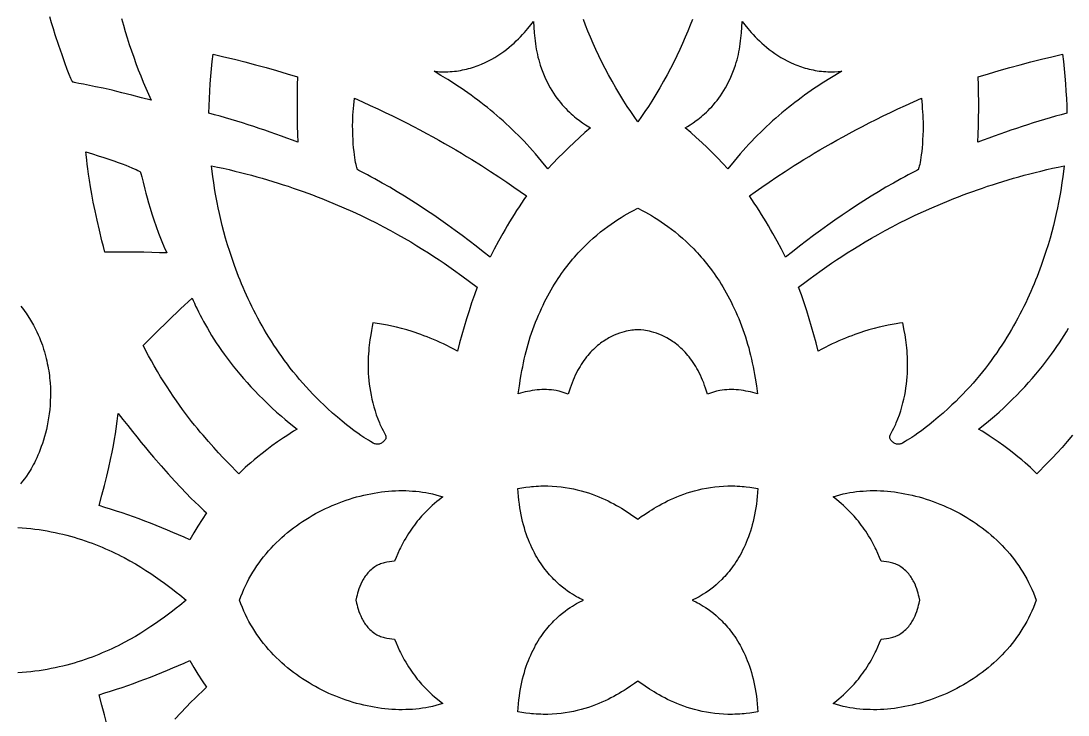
# Model space of a CAD drawing. Extents: x -300 to 300, y -304 to 306.
# Drawn here: x -124.2 to 86.6, y -21.7 to 118 of the extents above; entities that cross this region are included whole.
import ezdxf

# ---------------------------------------------------------------- set-up
doc = ezdxf.new("R2010")
doc.units = 0
doc.header["$MEASUREMENT"] = 0
doc.layers.add('LAYER_1', color=18, linetype='CONTINUOUS')

msp = doc.modelspace()

# ---------------------------------------------------------------- linework, layer by layer
at = {"layer": 'LAYER_1'}
for points in [[(-103.95, 118.5), (-103.58, 117.18), (-103.2, 115.87), (-102.8, 114.57), (-102.39, 113.28), (-101.96, 111.99), (-101.51, 110.71), (-101.05, 109.44), (-100.58, 108.18), (-100.08, 106.93), (-99.58, 105.69), (-99.06, 104.46), (-98.52, 103.24), (-97.97, 102.03), (-99.94, 102.54), (-101.91, 103.05), (-103.88, 103.56), (-104.87, 103.8), (-105.86, 104.04), (-107.63, 104.44), (-109.19, 104.77), (-111.64, 105.25), (-112.52, 105.42), (-113.18, 105.55), (-113.43, 105.61), (-113.61, 105.65), (-113.74, 105.7), (-113.81, 105.74), (-113.86, 105.81), (-113.94, 105.95), (-114.04, 106.16), (-114.17, 106.44), (-114.49, 107.21), (-114.89, 108.25), (-115.38, 109.57), (-115.94, 111.16), (-116.58, 113.03), (-117.29, 115.18), (-117.67, 116.38), (-118.04, 117.59), (-118.4, 118.8)], [(10.97, 118.29), (10.52, 117.12), (10.04, 115.93), (9.54, 114.72), (9.01, 113.49), (8.45, 112.25), (7.86, 111), (7.24, 109.73), (6.59, 108.45), (5.91, 107.15), (5.19, 105.85), (4.43, 104.53), (3.64, 103.2), (2.82, 101.87), (2.13, 100.81), (1.42, 99.77), (0.71, 98.74), (0, 97.7), (-0.71, 98.74), (-1.42, 99.77), (-2.13, 100.81), (-2.48, 101.34), (-2.82, 101.87), (-3.64, 103.2), (-4.43, 104.53), (-5.19, 105.85), (-5.91, 107.15), (-6.59, 108.45), (-7.24, 109.73), (-7.86, 111), (-8.45, 112.25), (-9.01, 113.49), (-9.54, 114.72), (-10.04, 115.93), (-10.52, 117.12), (-10.97, 118.29)], [(-124.26, 60.61), (-123.98, 60.26), (-123.7, 59.9), (-123.44, 59.55), (-123.18, 59.19), (-122.94, 58.84), (-122.48, 58.14), (-122.06, 57.44), (-121.67, 56.77), (-121.33, 56.1), (-121.01, 55.46), (-120.73, 54.85), (-120.48, 54.27), (-120.26, 53.72), (-120.06, 53.22), (-119.9, 52.75), (-119.64, 51.97), (-119.48, 51.41), (-119.4, 51.11), (-119.26, 50.6), (-119.13, 50.09), (-119.01, 49.59), (-118.9, 49.09), (-118.8, 48.59), (-118.7, 48.1), (-118.62, 47.6), (-118.55, 47.11), (-118.48, 46.63), (-118.43, 46.15), (-118.38, 45.67), (-118.34, 45.19), (-118.28, 44.25), (-118.26, 43.32), (-118.26, 42.41), (-118.29, 41.52), (-118.34, 40.64), (-118.42, 39.78), (-118.51, 38.94), (-118.63, 38.12), (-118.77, 37.32), (-118.93, 36.54), (-119.09, 35.78), (-119.28, 35.05), (-119.47, 34.34), (-119.68, 33.65), (-119.89, 32.98), (-120.12, 32.35), (-120.34, 31.73), (-120.57, 31.15), (-120.81, 30.59), (-121.04, 30.06), (-121.28, 29.56), (-121.51, 29.09), (-121.73, 28.65), (-121.95, 28.24), (-122.17, 27.86), (-122.37, 27.52), (-122.73, 26.95), (-123.11, 26.41), (-123.5, 25.87), (-123.9, 25.35), (-124.32, 24.85)], [(87.54, 34.61), (86.44, 33.35), (85.4, 32.18), (84.4, 31.09), (83.46, 30.09), (81.76, 28.32), (81.01, 27.54), (80.34, 26.83), (80.06, 27.12), (79.46, 27.71), (79.04, 28.11), (78.54, 28.57), (77.95, 29.09), (77.28, 29.67), (76.52, 30.3), (75.67, 30.98), (74.73, 31.71), (73.7, 32.47), (72.57, 33.27), (71.35, 34.1), (70.7, 34.53), (70.03, 34.96), (69.33, 35.41), (68.6, 35.85), (70.2, 37.14), (70.99, 37.79), (71.78, 38.45), (72.74, 39.3), (73.68, 40.15), (74.58, 41.01), (75.46, 41.85), (76.31, 42.7), (77.12, 43.55), (77.92, 44.39), (78.68, 45.23), (79.41, 46.07), (80.12, 46.89), (80.81, 47.72), (81.46, 48.53), (82.09, 49.34), (82.7, 50.14), (83.28, 50.93), (83.84, 51.71), (84.37, 52.48), (84.88, 53.24), (85.36, 53.99), (85.83, 54.72), (86.27, 55.44), (86.68, 56.15)], [(-124.84, 16.06), (-123.96, 16), (-123.1, 15.93), (-122.24, 15.84), (-121.39, 15.74), (-120.55, 15.63), (-119.73, 15.5), (-118.91, 15.36), (-118.1, 15.21), (-117.3, 15.05), (-116.51, 14.88), (-115.74, 14.69), (-114.97, 14.5), (-114.21, 14.29), (-113.46, 14.08), (-112.72, 13.86), (-112, 13.62), (-111.28, 13.38), (-110.57, 13.13), (-109.87, 12.88), (-109.18, 12.62), (-108.51, 12.34), (-107.84, 12.07), (-107.18, 11.79), (-106.53, 11.5), (-105.9, 11.2), (-105.27, 10.91), (-104.65, 10.6), (-104.05, 10.3), (-103.45, 9.99), (-102.29, 9.36), (-101.16, 8.72), (-100.08, 8.07), (-99.04, 7.42), (-98.05, 6.77), (-97.09, 6.12), (-96.17, 5.48), (-95.3, 4.85), (-94.47, 4.23), (-93.68, 3.63), (-92.93, 3.04), (-92.22, 2.48), (-90.93, 1.43), (-92.22, 0.39), (-92.93, -0.18), (-93.68, -0.76), (-94.47, -1.37), (-95.3, -1.98), (-96.17, -2.62), (-97.09, -3.26), (-98.05, -3.9), (-99.04, -4.55), (-100.08, -5.2), (-101.16, -5.85), (-102.29, -6.49), (-103.45, -7.12), (-104.05, -7.43), (-104.65, -7.74), (-105.27, -8.04), (-105.9, -8.34), (-106.53, -8.63), (-107.18, -8.92), (-107.84, -9.2), (-108.51, -9.48), (-109.18, -9.75), (-109.87, -10.01), (-110.57, -10.27), (-111.28, -10.52), (-112, -10.76), (-112.72, -10.99), (-113.46, -11.22), (-114.21, -11.43), (-114.97, -11.63), (-115.74, -11.83), (-116.51, -12.01), (-117.3, -12.19), (-118.1, -12.35), (-118.91, -12.5), (-119.73, -12.64), (-120.55, -12.76), (-121.39, -12.88), (-122.24, -12.98), (-123.1, -13.07), (-123.96, -13.14), (-124.84, -13.2)], [(-106.92, -23.5), (-107.38, -21.65), (-107.89, -19.68), (-108.46, -17.59), (-107.31, -17.23), (-106.15, -16.87), (-105, -16.5), (-103.85, -16.12), (-102.7, -15.72), (-101.55, -15.32), (-100.41, -14.9), (-99.27, -14.48), (-98.13, -14.05), (-96.99, -13.6), (-95.86, -13.15), (-94.73, -12.68), (-93.6, -12.21), (-92.47, -11.73), (-91.35, -11.23), (-90.23, -10.73), (-89.41, -12.09), (-88.57, -13.45), (-87.72, -14.79), (-86.85, -16.11), (-87.36, -16.59), (-87.82, -17.02), (-88.42, -17.58), (-89.14, -18.28), (-89.98, -19.12), (-90.95, -20.11), (-92.04, -21.24), (-93.24, -22.53)]]:
    msp.add_lwpolyline(points, dxfattribs=at)
for points in [[(-21.01, 117.87), (-20.95, 116.75), (-20.86, 115.64), (-20.76, 114.52), (-20.69, 113.97), (-20.62, 113.42), (-20.54, 112.87), (-20.45, 112.32), (-20.34, 111.77), (-20.23, 111.23), (-20.11, 110.7), (-19.97, 110.17), (-19.82, 109.64), (-19.66, 109.12), (-19.41, 108.39), (-19.14, 107.68), (-18.87, 107), (-18.58, 106.35), (-18.27, 105.72), (-17.96, 105.12), (-17.64, 104.54), (-17.31, 103.99), (-16.98, 103.46), (-16.64, 102.95), (-16.29, 102.46), (-15.94, 102), (-15.58, 101.56), (-15.22, 101.13), (-14.87, 100.73), (-14.51, 100.35), (-14.15, 99.99), (-13.79, 99.65), (-13.44, 99.32), (-13.09, 99.01), (-12.74, 98.72), (-12.4, 98.45), (-11.75, 97.95), (-11.12, 97.5), (-10.54, 97.12), (-9.53, 96.49), (-10.65, 95.53), (-11.76, 94.55), (-12.85, 93.55), (-13.93, 92.53), (-15, 91.49), (-16.06, 90.42), (-17.1, 89.34), (-18.12, 88.23), (-19.37, 89.76), (-20, 90.52), (-20.63, 91.27), (-21.19, 91.91), (-21.76, 92.54), (-22.34, 93.17), (-22.92, 93.78), (-23.5, 94.39), (-24.1, 94.99), (-24.69, 95.58), (-25.3, 96.16), (-25.91, 96.74), (-26.52, 97.31), (-27.14, 97.87), (-27.76, 98.42), (-28.39, 98.96), (-29.02, 99.5), (-29.66, 100.03), (-30.3, 100.55), (-30.95, 101.06), (-31.6, 101.57), (-32.25, 102.06), (-32.91, 102.55), (-33.57, 103.04), (-34.24, 103.51), (-34.91, 103.98), (-35.58, 104.44), (-36.25, 104.89), (-36.93, 105.34), (-38.29, 106.21), (-39.66, 107.05), (-41.04, 107.87), (-40.33, 107.81), (-39.97, 107.79), (-39.62, 107.77), (-39.16, 107.76), (-38.71, 107.77), (-38.26, 107.78), (-37.82, 107.8), (-37.38, 107.83), (-36.95, 107.87), (-36.52, 107.92), (-36.1, 107.98), (-35.69, 108.05), (-35.28, 108.13), (-34.87, 108.21), (-34.47, 108.31), (-34.08, 108.41), (-33.69, 108.52), (-33.3, 108.63), (-32.92, 108.75), (-32.55, 108.88), (-32.18, 109.02), (-31.46, 109.31), (-30.76, 109.62), (-30.08, 109.95), (-29.43, 110.3), (-28.79, 110.67), (-28.18, 111.05), (-27.58, 111.45), (-27.01, 111.85), (-26.46, 112.27), (-25.93, 112.69), (-25.42, 113.11), (-24.93, 113.54), (-24.47, 113.97), (-24.03, 114.4), (-23.6, 114.83), (-23.2, 115.25), (-22.82, 115.66), (-22.47, 116.06), (-22.13, 116.45), (-21.52, 117.19)], [(21.01, 117.87), (21.52, 117.19), (22.13, 116.45), (22.47, 116.06), (22.82, 115.66), (23.2, 115.25), (23.6, 114.83), (24.03, 114.4), (24.47, 113.97), (24.93, 113.54), (25.42, 113.11), (25.93, 112.69), (26.46, 112.27), (27.01, 111.85), (27.58, 111.45), (28.18, 111.05), (28.79, 110.67), (29.43, 110.3), (30.08, 109.95), (30.76, 109.62), (31.46, 109.31), (31.82, 109.16), (32.18, 109.02), (32.55, 108.88), (32.92, 108.75), (33.3, 108.63), (33.69, 108.52), (34.08, 108.41), (34.47, 108.31), (34.87, 108.21), (35.28, 108.13), (35.69, 108.05), (36.1, 107.98), (36.52, 107.92), (36.95, 107.87), (37.38, 107.83), (37.82, 107.8), (38.26, 107.78), (38.71, 107.77), (39.16, 107.76), (39.62, 107.77), (40.33, 107.81), (41.04, 107.87), (39.66, 107.05), (38.29, 106.21), (36.93, 105.34), (36.25, 104.89), (35.58, 104.44), (34.91, 103.98), (34.24, 103.51), (33.57, 103.04), (32.91, 102.55), (32.25, 102.06), (31.6, 101.57), (30.95, 101.06), (30.3, 100.55), (29.66, 100.03), (29.02, 99.5), (28.39, 98.96), (27.76, 98.42), (27.14, 97.87), (26.52, 97.31), (25.91, 96.74), (25.3, 96.16), (24.69, 95.58), (24.1, 94.99), (23.5, 94.39), (22.92, 93.78), (22.34, 93.17), (21.76, 92.54), (21.19, 91.91), (20.63, 91.27), (20, 90.52), (19.37, 89.76), (18.12, 88.23), (17.1, 89.34), (16.06, 90.42), (15, 91.49), (13.93, 92.53), (12.85, 93.55), (11.76, 94.55), (10.65, 95.53), (9.53, 96.49), (10, 96.78), (10.54, 97.12), (11.12, 97.5), (11.75, 97.95), (12.07, 98.19), (12.4, 98.45), (12.74, 98.72), (13.09, 99.01), (13.44, 99.32), (13.79, 99.65), (14.15, 99.99), (14.51, 100.35), (14.87, 100.73), (15.22, 101.13), (15.58, 101.56), (15.94, 102), (16.29, 102.46), (16.64, 102.95), (16.98, 103.46), (17.31, 103.99), (17.64, 104.54), (17.96, 105.12), (18.27, 105.72), (18.58, 106.35), (18.87, 107), (19.14, 107.68), (19.41, 108.39), (19.66, 109.12), (19.82, 109.64), (19.97, 110.17), (20.11, 110.7), (20.23, 111.23), (20.34, 111.77), (20.45, 112.32), (20.54, 112.87), (20.62, 113.42), (20.69, 113.97), (20.76, 114.52), (20.86, 115.64), (20.95, 116.75)], [(-85.51, 111.29), (-83.37, 110.8), (-81.24, 110.28), (-79.11, 109.75), (-76.99, 109.19), (-74.86, 108.61), (-72.75, 108.01), (-70.63, 107.38), (-68.52, 106.73), (-68.57, 105.09), (-68.61, 103.45), (-68.62, 101.8), (-68.62, 100.16), (-68.6, 98.51), (-68.56, 96.87), (-68.5, 95.23), (-68.43, 93.59), (-69.54, 94.01), (-70.65, 94.42), (-71.76, 94.83), (-72.88, 95.23), (-74, 95.62), (-75.11, 96.01), (-76.23, 96.38), (-77.35, 96.75), (-78.48, 97.11), (-79.6, 97.47), (-80.73, 97.81), (-81.86, 98.15), (-82.99, 98.48), (-84.12, 98.81), (-85.25, 99.12), (-86.38, 99.43), (-86.34, 100.92), (-86.27, 102.4), (-86.19, 103.89), (-86.09, 105.37), (-85.97, 106.86), (-85.84, 108.34), (-85.68, 109.81)], [(85.51, 111.29), (85.68, 109.81), (85.84, 108.34), (85.97, 106.86), (86.09, 105.37), (86.19, 103.89), (86.27, 102.4), (86.34, 100.92), (86.38, 99.43), (85.25, 99.12), (84.12, 98.81), (82.99, 98.48), (81.86, 98.15), (80.73, 97.81), (79.6, 97.47), (78.48, 97.11), (77.35, 96.75), (76.23, 96.38), (75.11, 96.01), (74, 95.62), (72.88, 95.23), (71.76, 94.83), (70.65, 94.42), (69.54, 94.01), (68.43, 93.59), (68.5, 95.23), (68.56, 96.87), (68.6, 98.51), (68.62, 100.16), (68.62, 101.8), (68.61, 103.45), (68.57, 105.09), (68.52, 106.73), (70.63, 107.38), (72.75, 108.01), (74.86, 108.61), (76.99, 109.19), (79.11, 109.75), (81.24, 110.28), (83.37, 110.8)], [(-57.08, 102.43), (-55.47, 101.72), (-53.9, 101.01), (-52.36, 100.3), (-50.85, 99.59), (-49.39, 98.88), (-47.95, 98.17), (-46.56, 97.47), (-45.2, 96.77), (-43.87, 96.07), (-42.57, 95.38), (-41.31, 94.7), (-40.09, 94.02), (-38.9, 93.35), (-37.74, 92.68), (-36.62, 92.03), (-35.53, 91.38), (-34.47, 90.74), (-33.44, 90.11), (-31.49, 88.89), (-29.67, 87.72), (-27.98, 86.6), (-26.41, 85.55), (-24.97, 84.55), (-22.45, 82.79), (-22.95, 82.06), (-23.44, 81.32), (-23.93, 80.58), (-24.41, 79.83), (-24.89, 79.08), (-25.36, 78.32), (-25.82, 77.56), (-26.28, 76.79), (-26.73, 76.01), (-27.18, 75.23), (-28.06, 73.66), (-28.92, 72.07), (-29.75, 70.46), (-31.14, 71.56), (-32.54, 72.65), (-33.95, 73.73), (-35.37, 74.8), (-36.79, 75.85), (-38.23, 76.88), (-39.67, 77.9), (-41.11, 78.9), (-42.57, 79.88), (-44.03, 80.85), (-45.5, 81.79), (-46.98, 82.72), (-48.46, 83.63), (-49.96, 84.52), (-51.46, 85.38), (-52.97, 86.23), (-53.74, 86.65), (-54.42, 87.01), (-55.49, 87.56), (-56.17, 87.91), (-56.36, 88.01), (-56.41, 88.05), (-56.44, 88.08), (-56.48, 88.15), (-56.53, 88.29), (-56.59, 88.5), (-56.66, 88.77), (-56.74, 89.1), (-56.82, 89.5), (-56.9, 89.96), (-56.99, 90.49), (-57.07, 91.08), (-57.15, 91.74), (-57.22, 92.46), (-57.29, 93.24), (-57.34, 94.09), (-57.38, 95), (-57.41, 95.98), (-57.42, 97.02), (-57.41, 97.69), (-57.39, 98.37), (-57.36, 99.05), (-57.32, 99.73), (-57.21, 101.08)], [(57.08, 102.43), (57.21, 101.08), (57.27, 100.41), (57.32, 99.73), (57.36, 99.05), (57.39, 98.37), (57.41, 97.69), (57.42, 97.02), (57.41, 95.98), (57.38, 95), (57.34, 94.09), (57.29, 93.24), (57.22, 92.46), (57.15, 91.74), (57.07, 91.08), (56.99, 90.49), (56.9, 89.96), (56.82, 89.5), (56.74, 89.1), (56.66, 88.77), (56.59, 88.5), (56.53, 88.29), (56.48, 88.15), (56.44, 88.08), (56.41, 88.05), (56.36, 88.01), (56.17, 87.91), (55.49, 87.56), (54.42, 87.01), (53.74, 86.65), (52.97, 86.23), (51.46, 85.38), (49.96, 84.52), (48.46, 83.63), (46.98, 82.72), (45.5, 81.79), (44.03, 80.85), (42.57, 79.88), (41.11, 78.9), (39.67, 77.9), (38.23, 76.88), (36.79, 75.85), (35.37, 74.8), (33.95, 73.73), (32.54, 72.65), (31.14, 71.56), (29.75, 70.46), (28.92, 72.07), (28.06, 73.66), (27.18, 75.23), (26.73, 76.01), (26.28, 76.79), (25.82, 77.56), (25.36, 78.32), (24.89, 79.08), (24.41, 79.83), (23.93, 80.58), (23.44, 81.32), (22.95, 82.06), (22.45, 82.79), (23.65, 83.63), (24.97, 84.55), (26.41, 85.55), (27.98, 86.6), (29.67, 87.72), (31.49, 88.89), (32.45, 89.5), (33.44, 90.11), (34.47, 90.74), (35.53, 91.38), (36.62, 92.03), (37.74, 92.68), (38.9, 93.35), (40.09, 94.02), (41.31, 94.7), (42.57, 95.38), (43.87, 96.07), (45.2, 96.77), (46.56, 97.47), (47.95, 98.17), (49.39, 98.88), (50.85, 99.59), (52.36, 100.3), (53.9, 101.01), (55.47, 101.72)], [(-111.11, 91.66), (-109.83, 91.26), (-108.64, 90.88), (-107.52, 90.52), (-106.48, 90.17), (-105.52, 89.84), (-104.63, 89.52), (-103.83, 89.23), (-103.11, 88.95), (-102.46, 88.7), (-101.9, 88.47), (-101.41, 88.26), (-101.01, 88.07), (-100.68, 87.91), (-100.43, 87.78), (-100.26, 87.67), (-100.21, 87.63), (-100.17, 87.6), (-100.15, 87.55), (-100.12, 87.49), (-100.06, 87.29), (-99.89, 86.6), (-99.63, 85.55), (-99.28, 84.15), (-99.07, 83.32), (-98.81, 82.41), (-98.53, 81.42), (-98.21, 80.34), (-97.84, 79.19), (-97.44, 77.95), (-96.99, 76.64), (-96.49, 75.26), (-96.11, 74.26), (-95.71, 73.28), (-95.5, 72.79), (-95.28, 72.29), (-95.05, 71.8), (-94.81, 71.3), (-96.34, 71.36), (-97.88, 71.41), (-99.44, 71.44), (-101, 71.46), (-102.57, 71.48), (-104.14, 71.48), (-105.72, 71.47), (-107.3, 71.46), (-107.6, 72.61), (-107.89, 73.73), (-108.41, 75.88), (-108.88, 77.9), (-109.28, 79.78), (-109.64, 81.53), (-109.94, 83.15), (-110.2, 84.63), (-110.42, 85.98), (-110.6, 87.19), (-110.75, 88.25), (-110.86, 89.18), (-110.95, 89.97), (-111.06, 91.1)], [(-85.83, 88.85), (-84.65, 88.6), (-83.47, 88.34), (-82.31, 88.08), (-81.16, 87.8), (-80.02, 87.52), (-78.9, 87.24), (-77.79, 86.94), (-76.7, 86.64), (-75.61, 86.34), (-74.54, 86.02), (-73.49, 85.7), (-72.44, 85.38), (-71.41, 85.05), (-70.39, 84.72), (-69.39, 84.38), (-68.39, 84.04), (-67.41, 83.69), (-66.45, 83.34), (-65.49, 82.98), (-64.55, 82.62), (-63.62, 82.26), (-62.71, 81.89), (-60.92, 81.15), (-59.17, 80.4), (-57.48, 79.65), (-55.84, 78.88), (-54.25, 78.11), (-52.71, 77.34), (-51.22, 76.57), (-49.77, 75.8), (-48.38, 75.03), (-47.04, 74.27), (-45.74, 73.52), (-44.49, 72.77), (-43.3, 72.03), (-42.15, 71.31), (-41.05, 70.6), (-39.99, 69.9), (-38.99, 69.23), (-38.03, 68.57), (-37.12, 67.93), (-35.44, 66.73), (-33.89, 65.59), (-32.36, 64.44), (-32.92, 62.87), (-33.47, 61.28), (-33.99, 59.68), (-34.5, 58.08), (-34.98, 56.46), (-35.44, 54.83), (-35.88, 53.2), (-36.3, 51.55), (-37.02, 51.94), (-37.74, 52.31), (-38.45, 52.66), (-39.14, 53), (-39.82, 53.31), (-40.49, 53.62), (-41.15, 53.9), (-41.8, 54.17), (-42.44, 54.42), (-43.06, 54.66), (-43.67, 54.89), (-44.27, 55.1), (-44.86, 55.3), (-45.43, 55.49), (-46.53, 55.82), (-47.59, 56.12), (-48.58, 56.37), (-49.53, 56.59), (-50.41, 56.77), (-51.23, 56.93), (-51.99, 57.06), (-53.33, 57.26), (-53.47, 56.54), (-53.63, 55.72), (-53.79, 54.81), (-53.94, 53.82), (-54.02, 53.3), (-54.08, 52.75), (-54.14, 52.19), (-54.19, 51.6), (-54.24, 51), (-54.27, 50.39), (-54.3, 49.75), (-54.31, 49.1), (-54.31, 48.44), (-54.3, 47.76), (-54.27, 47.07), (-54.22, 46.37), (-54.16, 45.65), (-54.08, 44.92), (-53.98, 44.18), (-53.86, 43.43), (-53.72, 42.67), (-53.56, 41.9), (-53.37, 41.12), (-53.16, 40.33), (-52.92, 39.54), (-52.66, 38.73), (-52.36, 37.93), (-52.04, 37.11), (-51.92, 36.83), (-51.79, 36.56), (-51.54, 36.05), (-51.29, 35.58), (-51.07, 35.16), (-50.89, 34.78), (-50.82, 34.61), (-50.76, 34.45), (-50.73, 34.3), (-50.72, 34.16), (-50.73, 34.04), (-50.77, 33.93), (-50.85, 33.77), (-50.95, 33.62), (-51.06, 33.49), (-51.19, 33.36), (-51.32, 33.24), (-51.46, 33.14), (-51.61, 33.05), (-51.76, 32.97), (-51.92, 32.9), (-52.08, 32.85), (-52.25, 32.82), (-52.41, 32.8), (-52.56, 32.8), (-52.72, 32.82), (-52.87, 32.86), (-53.01, 32.92), (-53.29, 33.06), (-53.84, 33.37), (-54.23, 33.6), (-54.67, 33.87), (-55.19, 34.2), (-55.76, 34.59), (-56.4, 35.03), (-57.1, 35.54), (-57.86, 36.11), (-58.67, 36.75), (-59.55, 37.45), (-60.47, 38.23), (-61.45, 39.08), (-62.48, 40.01), (-63.24, 40.72), (-63.99, 41.44), (-64.72, 42.17), (-65.44, 42.9), (-66.13, 43.64), (-66.81, 44.38), (-67.48, 45.12), (-68.13, 45.87), (-68.76, 46.63), (-69.38, 47.39), (-69.98, 48.15), (-70.57, 48.91), (-71.14, 49.68), (-71.7, 50.45), (-72.25, 51.22), (-72.77, 52), (-73.29, 52.77), (-73.79, 53.55), (-74.28, 54.33), (-74.75, 55.1), (-75.21, 55.88), (-75.66, 56.66), (-76.1, 57.43), (-76.52, 58.21), (-76.93, 58.98), (-77.33, 59.75), (-77.71, 60.52), (-78.08, 61.29), (-78.45, 62.05), (-78.8, 62.81), (-79.13, 63.57), (-79.46, 64.33), (-79.78, 65.08), (-80.08, 65.82), (-80.38, 66.56), (-80.66, 67.3), (-81.2, 68.75), (-81.7, 70.18), (-82.17, 71.58), (-82.59, 72.95), (-82.99, 74.29), (-83.34, 75.59), (-83.67, 76.85), (-83.97, 78.07), (-84.24, 79.25), (-84.48, 80.38), (-84.7, 81.46), (-84.9, 82.49), (-85.07, 83.46), (-85.22, 84.38), (-85.39, 85.49), (-85.54, 86.61)], [(85.83, 88.85), (85.54, 86.61), (85.39, 85.49), (85.22, 84.38), (85.07, 83.46), (84.9, 82.49), (84.7, 81.46), (84.48, 80.38), (84.24, 79.25), (83.97, 78.07), (83.67, 76.85), (83.34, 75.59), (82.99, 74.29), (82.59, 72.95), (82.17, 71.58), (81.7, 70.18), (81.2, 68.75), (80.66, 67.3), (80.38, 66.56), (80.08, 65.82), (79.78, 65.08), (79.46, 64.33), (79.13, 63.57), (78.8, 62.81), (78.45, 62.05), (78.08, 61.29), (77.71, 60.52), (77.33, 59.75), (76.93, 58.98), (76.52, 58.21), (76.1, 57.43), (75.66, 56.66), (75.21, 55.88), (74.75, 55.1), (74.28, 54.33), (73.79, 53.55), (73.29, 52.77), (72.77, 52), (72.25, 51.22), (71.7, 50.45), (71.14, 49.68), (70.57, 48.91), (69.98, 48.15), (69.38, 47.39), (68.76, 46.63), (68.13, 45.87), (67.48, 45.12), (66.81, 44.38), (66.13, 43.64), (65.44, 42.9), (64.72, 42.17), (63.99, 41.44), (63.24, 40.72), (62.48, 40.01), (61.45, 39.08), (60.47, 38.23), (59.55, 37.45), (58.67, 36.75), (57.86, 36.11), (57.1, 35.54), (56.4, 35.03), (55.76, 34.59), (55.19, 34.2), (54.67, 33.87), (54.23, 33.6), (53.84, 33.37), (53.29, 33.06), (53.01, 32.92), (52.87, 32.86), (52.72, 32.82), (52.56, 32.8), (52.41, 32.8), (52.25, 32.82), (52.08, 32.85), (51.92, 32.9), (51.76, 32.97), (51.61, 33.05), (51.46, 33.14), (51.32, 33.24), (51.19, 33.36), (51.06, 33.49), (50.95, 33.62), (50.85, 33.77), (50.77, 33.93), (50.73, 34.04), (50.72, 34.16), (50.73, 34.3), (50.76, 34.45), (50.82, 34.61), (50.89, 34.78), (51.07, 35.16), (51.29, 35.58), (51.54, 36.05), (51.79, 36.56), (51.92, 36.83), (52.04, 37.11), (52.36, 37.93), (52.66, 38.73), (52.92, 39.54), (53.16, 40.33), (53.37, 41.12), (53.56, 41.9), (53.72, 42.67), (53.86, 43.43), (53.98, 44.18), (54.08, 44.92), (54.16, 45.65), (54.22, 46.37), (54.27, 47.07), (54.3, 47.76), (54.31, 48.44), (54.31, 49.1), (54.3, 49.75), (54.27, 50.39), (54.24, 51), (54.19, 51.6), (54.14, 52.19), (54.08, 52.75), (53.94, 53.82), (53.79, 54.81), (53.63, 55.72), (53.33, 57.26), (52.69, 57.17), (51.99, 57.06), (51.23, 56.93), (50.41, 56.77), (49.53, 56.59), (48.58, 56.37), (47.59, 56.12), (46.53, 55.82), (45.43, 55.49), (44.86, 55.3), (44.27, 55.1), (43.67, 54.89), (43.06, 54.66), (42.44, 54.42), (41.8, 54.17), (41.15, 53.9), (40.49, 53.62), (39.82, 53.31), (39.14, 53), (38.45, 52.66), (37.74, 52.31), (37.02, 51.94), (36.3, 51.55), (35.88, 53.2), (35.44, 54.83), (34.98, 56.46), (34.5, 58.08), (33.99, 59.68), (33.47, 61.28), (32.92, 62.87), (32.36, 64.44), (33.89, 65.59), (34.66, 66.17), (35.44, 66.73), (37.12, 67.93), (38.03, 68.57), (38.99, 69.23), (39.99, 69.9), (41.05, 70.6), (42.15, 71.31), (43.3, 72.03), (44.49, 72.77), (45.74, 73.52), (47.04, 74.27), (48.38, 75.03), (49.77, 75.8), (51.22, 76.57), (52.71, 77.34), (54.25, 78.11), (55.84, 78.88), (57.48, 79.65), (59.17, 80.4), (60.92, 81.15), (62.71, 81.89), (63.62, 82.26), (64.55, 82.62), (65.49, 82.98), (66.45, 83.34), (67.41, 83.69), (68.39, 84.04), (69.39, 84.38), (70.39, 84.72), (71.41, 85.05), (72.44, 85.38), (73.49, 85.7), (74.54, 86.02), (75.61, 86.34), (76.7, 86.64), (77.79, 86.94), (78.9, 87.24), (80.02, 87.52), (81.16, 87.8), (82.31, 88.08), (83.47, 88.34), (84.65, 88.6)], [(0, 80.31), (1.01, 79.79), (1.56, 79.49), (2.13, 79.17), (2.73, 78.82), (3.36, 78.44), (4.01, 78.04), (4.68, 77.6), (5.36, 77.13), (6.06, 76.63), (6.78, 76.1), (7.5, 75.53), (8.24, 74.92), (8.99, 74.28), (9.73, 73.6), (10.49, 72.88), (11.24, 72.13), (11.62, 71.73), (12, 71.33), (12.37, 70.91), (12.75, 70.48), (13.13, 70.05), (13.5, 69.6), (13.87, 69.14), (14.24, 68.67), (14.61, 68.18), (14.97, 67.69), (15.34, 67.19), (15.7, 66.67), (16.05, 66.14), (16.41, 65.6), (16.76, 65.04), (17.1, 64.48), (17.45, 63.9), (17.78, 63.31), (18.12, 62.71), (18.44, 62.09), (18.77, 61.46), (19.08, 60.82), (19.4, 60.16), (19.7, 59.49), (20, 58.81), (20.3, 58.11), (20.58, 57.4), (20.86, 56.67), (21.14, 55.93), (21.4, 55.18), (21.65, 54.45), (21.88, 53.71), (22.1, 52.97), (22.31, 52.22), (22.51, 51.47), (22.69, 50.71), (22.87, 49.95), (23.04, 49.19), (23.19, 48.42), (23.34, 47.64), (23.48, 46.87), (23.62, 46.09), (23.86, 44.54), (24.08, 42.98), (23.14, 43.22), (22.67, 43.33), (22.2, 43.43), (21.72, 43.52), (21.25, 43.6), (20.77, 43.67), (20.29, 43.73), (19.81, 43.77), (19.33, 43.8), (18.85, 43.82), (18.38, 43.81), (17.9, 43.79), (17.42, 43.75), (16.95, 43.69), (16.48, 43.61), (16.17, 43.55), (15.85, 43.47), (15.24, 43.29), (14.62, 43.09), (14.01, 42.9), (13.83, 43.5), (13.64, 44.08), (13.45, 44.63), (13.25, 45.18), (13.04, 45.7), (12.82, 46.2), (12.6, 46.69), (12.37, 47.16), (12.13, 47.62), (11.89, 48.06), (11.64, 48.48), (11.39, 48.89), (11.14, 49.28), (10.87, 49.66), (10.61, 50.02), (10.34, 50.37), (10.07, 50.7), (9.8, 51.02), (9.52, 51.33), (9.24, 51.62), (8.96, 51.9), (8.67, 52.17), (8.39, 52.42), (8.11, 52.67), (7.82, 52.9), (7.54, 53.12), (7.25, 53.33), (6.97, 53.52), (6.68, 53.71), (6.4, 53.89), (5.84, 54.21), (5.29, 54.49), (4.75, 54.74), (4.22, 54.96), (3.72, 55.15), (3.23, 55.31), (2.77, 55.44), (2.33, 55.55), (1.92, 55.64), (1.54, 55.7), (1.19, 55.76), (0.62, 55.82), (0.21, 55.85), (0, 55.86), (-0.21, 55.85), (-0.62, 55.82), (-0.89, 55.8), (-1.19, 55.76), (-1.54, 55.7), (-1.92, 55.64), (-2.33, 55.55), (-2.77, 55.44), (-3.23, 55.31), (-3.72, 55.15), (-4.22, 54.96), (-4.75, 54.74), (-5.29, 54.49), (-5.84, 54.21), (-6.12, 54.05), (-6.4, 53.89), (-6.68, 53.71), (-6.97, 53.52), (-7.25, 53.33), (-7.54, 53.12), (-7.82, 52.9), (-8.11, 52.67), (-8.39, 52.42), (-8.67, 52.17), (-8.96, 51.9), (-9.24, 51.62), (-9.52, 51.33), (-9.8, 51.02), (-10.07, 50.7), (-10.34, 50.37), (-10.61, 50.02), (-10.87, 49.66), (-11.14, 49.28), (-11.39, 48.89), (-11.64, 48.48), (-11.89, 48.06), (-12.13, 47.62), (-12.37, 47.16), (-12.6, 46.69), (-12.82, 46.2), (-13.04, 45.7), (-13.25, 45.18), (-13.45, 44.63), (-13.64, 44.08), (-13.83, 43.5), (-14.01, 42.9), (-14.62, 43.09), (-15.24, 43.29), (-15.85, 43.47), (-16.17, 43.55), (-16.48, 43.61), (-16.95, 43.69), (-17.42, 43.75), (-17.9, 43.79), (-18.38, 43.81), (-18.85, 43.82), (-19.33, 43.8), (-19.81, 43.77), (-20.29, 43.73), (-20.77, 43.67), (-21.25, 43.6), (-21.72, 43.52), (-22.2, 43.43), (-22.67, 43.33), (-23.14, 43.22), (-24.08, 42.98), (-23.86, 44.54), (-23.62, 46.09), (-23.48, 46.87), (-23.34, 47.64), (-23.19, 48.42), (-23.04, 49.19), (-22.87, 49.95), (-22.69, 50.71), (-22.51, 51.47), (-22.31, 52.22), (-22.1, 52.97), (-21.88, 53.71), (-21.65, 54.45), (-21.4, 55.18), (-21.14, 55.93), (-20.86, 56.67), (-20.58, 57.4), (-20.3, 58.11), (-20, 58.81), (-19.7, 59.49), (-19.4, 60.16), (-19.08, 60.82), (-18.77, 61.46), (-18.44, 62.09), (-18.12, 62.71), (-17.78, 63.31), (-17.45, 63.9), (-17.1, 64.48), (-16.76, 65.04), (-16.41, 65.6), (-16.05, 66.14), (-15.7, 66.67), (-15.34, 67.19), (-14.97, 67.69), (-14.61, 68.18), (-14.24, 68.67), (-13.87, 69.14), (-13.5, 69.6), (-13.13, 70.05), (-12.75, 70.48), (-12.37, 70.91), (-12, 71.33), (-11.24, 72.13), (-10.49, 72.88), (-9.73, 73.6), (-8.99, 74.28), (-8.24, 74.92), (-7.5, 75.53), (-6.78, 76.1), (-6.06, 76.63), (-5.36, 77.13), (-4.68, 77.6), (-4.01, 78.04), (-3.36, 78.44), (-2.73, 78.82), (-2.13, 79.17), (-1.56, 79.49), (-1.01, 79.79)], [(-89.74, 62.23), (-89.52, 61.71), (-89.28, 61.17), (-89.03, 60.61), (-88.75, 60.03), (-88.46, 59.43), (-88.14, 58.81), (-87.81, 58.17), (-87.46, 57.51), (-87.08, 56.84), (-86.68, 56.15), (-86.27, 55.44), (-85.83, 54.72), (-85.36, 53.99), (-84.88, 53.24), (-84.37, 52.48), (-83.84, 51.71), (-83.28, 50.93), (-82.7, 50.14), (-82.09, 49.34), (-81.46, 48.53), (-80.81, 47.72), (-80.12, 46.89), (-79.41, 46.07), (-78.68, 45.23), (-77.92, 44.39), (-77.12, 43.55), (-76.31, 42.7), (-75.46, 41.85), (-74.58, 41.01), (-73.68, 40.15), (-72.74, 39.3), (-71.78, 38.45), (-70.99, 37.79), (-70.2, 37.14), (-68.6, 35.85), (-69.33, 35.41), (-70.03, 34.96), (-70.7, 34.53), (-71.35, 34.1), (-72.57, 33.27), (-73.7, 32.47), (-74.73, 31.71), (-75.67, 30.98), (-76.52, 30.3), (-77.28, 29.67), (-77.95, 29.09), (-78.54, 28.57), (-79.04, 28.11), (-79.46, 27.71), (-80.06, 27.12), (-80.34, 26.83), (-81.01, 27.54), (-81.76, 28.32), (-83.46, 30.09), (-84.4, 31.09), (-85.4, 32.18), (-86.44, 33.35), (-87.54, 34.61), (-88.1, 35.27), (-88.67, 35.97), (-89.25, 36.68), (-89.84, 37.42), (-90.44, 38.19), (-91.05, 38.99), (-91.66, 39.81), (-92.28, 40.67), (-92.9, 41.55), (-93.53, 42.46), (-94.16, 43.4), (-94.8, 44.37), (-95.43, 45.37), (-96.08, 46.4), (-96.72, 47.47), (-97.36, 48.57), (-97.94, 49.58), (-98.51, 50.6), (-99.63, 52.66), (-97.04, 55.21), (-94.5, 57.69), (-92.05, 60.05)], [(-104.64, 39.02), (-103.66, 37.77), (-102.71, 36.55), (-101.78, 35.39), (-100.88, 34.27), (-100, 33.19), (-99.15, 32.15), (-98.32, 31.16), (-97.51, 30.22), (-95.98, 28.45), (-94.56, 26.84), (-93.24, 25.4), (-92.04, 24.11), (-90.95, 22.97), (-89.98, 21.99), (-89.14, 21.15), (-88.42, 20.45), (-87.36, 19.45), (-86.85, 18.98), (-87.72, 17.65), (-88.57, 16.31), (-89.41, 14.96), (-90.23, 13.59), (-91.35, 14.1), (-92.47, 14.59), (-93.6, 15.07), (-94.73, 15.55), (-95.86, 16.01), (-96.99, 16.47), (-98.13, 16.91), (-99.27, 17.34), (-100.41, 17.77), (-101.55, 18.18), (-102.7, 18.59), (-103.85, 18.98), (-105, 19.36), (-106.15, 19.73), (-107.31, 20.1), (-108.46, 20.45), (-107.89, 22.54), (-107.38, 24.51), (-106.92, 26.37), (-106.52, 28.1), (-106.16, 29.71), (-105.86, 31.2), (-105.59, 32.56), (-105.37, 33.8), (-105.19, 34.91), (-105.03, 35.89), (-104.82, 37.47), (-104.69, 38.52)], [(-80.18, 1.43), (-79.91, 2.17), (-79.63, 2.9), (-79.32, 3.62), (-79, 4.33), (-78.66, 5.02), (-78.3, 5.71), (-77.93, 6.38), (-77.54, 7.04), (-77.13, 7.69), (-76.7, 8.32), (-76.26, 8.95), (-75.81, 9.56), (-75.34, 10.16), (-74.86, 10.75), (-74.36, 11.33), (-73.85, 11.9), (-73.33, 12.45), (-72.8, 12.99), (-72.25, 13.51), (-71.69, 14.03), (-71.12, 14.53), (-70.54, 15.02), (-69.95, 15.5), (-69.35, 15.96), (-68.74, 16.41), (-68.12, 16.85), (-67.49, 17.27), (-66.85, 17.68), (-66.21, 18.08), (-65.56, 18.47), (-64.9, 18.84), (-64.24, 19.19), (-63.57, 19.54), (-62.89, 19.87), (-62.21, 20.18), (-61.52, 20.48), (-60.83, 20.77), (-60.14, 21.05), (-59.44, 21.31), (-58.74, 21.55), (-58.03, 21.78), (-57.33, 22), (-56.62, 22.2), (-55.91, 22.39), (-55.2, 22.56), (-54.48, 22.72), (-53.77, 22.86), (-53.06, 22.99), (-52.35, 23.11), (-51.64, 23.21), (-50.93, 23.29), (-50.23, 23.36), (-49.52, 23.41), (-48.82, 23.45), (-48.12, 23.47), (-47.43, 23.48), (-46.74, 23.47), (-46.05, 23.44), (-45.37, 23.4), (-44.7, 23.34), (-44.03, 23.27), (-43.37, 23.18), (-42.71, 23.08), (-42.06, 22.96), (-41.71, 22.88), (-41.36, 22.8), (-40.67, 22.62), (-39.98, 22.42), (-39.29, 22.23), (-40.03, 21.63), (-40.45, 21.28), (-40.91, 20.9), (-41.39, 20.47), (-41.9, 20), (-42.43, 19.49), (-42.98, 18.93), (-43.54, 18.32), (-44.12, 17.66), (-44.41, 17.3), (-44.7, 16.93), (-44.99, 16.55), (-45.28, 16.15), (-45.58, 15.74), (-45.87, 15.3), (-46.16, 14.86), (-46.45, 14.39), (-46.74, 13.91), (-47.03, 13.41), (-47.32, 12.9), (-47.6, 12.36), (-47.79, 11.98), (-47.97, 11.6), (-48.32, 10.82), (-48.66, 10.03), (-49, 9.25), (-49.52, 9.22), (-50.03, 9.16), (-50.55, 9.08), (-50.8, 9.03), (-51.06, 8.97), (-51.31, 8.9), (-51.56, 8.82), (-51.81, 8.73), (-52.05, 8.64), (-52.29, 8.53), (-52.53, 8.41), (-52.76, 8.27), (-52.98, 8.13), (-53.24, 7.95), (-53.48, 7.76), (-53.71, 7.56), (-53.93, 7.36), (-54.14, 7.15), (-54.34, 6.93), (-54.53, 6.71), (-54.71, 6.49), (-54.87, 6.26), (-55.03, 6.03), (-55.18, 5.8), (-55.32, 5.56), (-55.58, 5.09), (-55.8, 4.62), (-56, 4.15), (-56.16, 3.69), (-56.31, 3.25), (-56.43, 2.83), (-56.53, 2.43), (-56.62, 2.06), (-56.75, 1.43), (-56.62, 0.8), (-56.53, 0.43), (-56.43, 0.03), (-56.31, -0.39), (-56.16, -0.83), (-56, -1.29), (-55.8, -1.75), (-55.58, -2.23), (-55.45, -2.46), (-55.32, -2.7), (-55.18, -2.93), (-55.03, -3.17), (-54.87, -3.4), (-54.71, -3.62), (-54.53, -3.85), (-54.34, -4.07), (-54.14, -4.28), (-53.93, -4.49), (-53.71, -4.7), (-53.48, -4.89), (-53.24, -5.08), (-52.98, -5.26), (-52.76, -5.41), (-52.53, -5.54), (-52.29, -5.66), (-52.05, -5.77), (-51.81, -5.87), (-51.56, -5.96), (-51.31, -6.04), (-51.06, -6.1), (-50.8, -6.16), (-50.55, -6.22), (-50.03, -6.3), (-49.52, -6.35), (-49, -6.39), (-48.66, -7.17), (-48.32, -7.96), (-47.97, -8.74), (-47.79, -9.12), (-47.6, -9.5), (-47.32, -10.03), (-47.03, -10.55), (-46.74, -11.05), (-46.45, -11.53), (-46.16, -11.99), (-45.87, -12.44), (-45.58, -12.87), (-45.28, -13.29), (-44.99, -13.68), (-44.7, -14.07), (-44.41, -14.44), (-44.12, -14.79), (-43.54, -15.46), (-42.98, -16.07), (-42.43, -16.63), (-41.9, -17.14), (-41.39, -17.61), (-40.91, -18.03), (-40.03, -18.77), (-39.29, -19.37), (-39.98, -19.56), (-40.67, -19.75), (-41.36, -19.94), (-41.71, -20.02), (-42.06, -20.09), (-42.71, -20.22), (-43.37, -20.32), (-44.03, -20.41), (-44.7, -20.48), (-45.37, -20.54), (-46.05, -20.58), (-46.74, -20.6), (-47.43, -20.61), (-48.12, -20.61), (-48.82, -20.58), (-49.52, -20.55), (-50.23, -20.49), (-50.93, -20.42), (-51.64, -20.34), (-52.35, -20.24), (-53.06, -20.13), (-53.77, -20), (-54.48, -19.86), (-55.2, -19.7), (-55.91, -19.53), (-56.62, -19.34), (-57.33, -19.14), (-58.03, -18.92), (-58.74, -18.69), (-59.44, -18.44), (-60.14, -18.18), (-60.83, -17.91), (-61.52, -17.62), (-62.21, -17.32), (-62.89, -17), (-63.57, -16.67), (-64.24, -16.33), (-64.9, -15.97), (-65.56, -15.6), (-66.21, -15.22), (-66.85, -14.82), (-67.49, -14.41), (-68.12, -13.98), (-68.74, -13.55), (-69.35, -13.1), (-69.95, -12.63), (-70.54, -12.16), (-71.12, -11.67), (-71.69, -11.17), (-72.25, -10.65), (-72.8, -10.12), (-73.33, -9.58), (-73.85, -9.03), (-74.36, -8.47), (-74.86, -7.89), (-75.34, -7.3), (-75.81, -6.7), (-76.26, -6.09), (-76.7, -5.46), (-77.13, -4.82), (-77.54, -4.17), (-77.93, -3.51), (-78.3, -2.84), (-78.66, -2.16), (-79, -1.46), (-79.32, -0.76), (-79.63, -0.04), (-79.91, 0.69)], [(0, 17.76), (0.69, 18.24), (1.47, 18.77), (2.33, 19.33), (2.79, 19.62), (3.27, 19.92), (3.78, 20.21), (4.3, 20.51), (4.84, 20.81), (5.41, 21.11), (6, 21.4), (6.6, 21.69), (7.23, 21.98), (7.88, 22.25), (8.55, 22.52), (9.23, 22.77), (9.94, 23.01), (10.67, 23.24), (11.42, 23.45), (12.19, 23.65), (12.98, 23.83), (13.79, 23.98), (14.62, 24.12), (15.47, 24.23), (16.34, 24.32), (17.23, 24.38), (18.14, 24.41), (18.6, 24.42), (19.07, 24.42), (19.54, 24.41), (20.02, 24.39), (20.5, 24.36), (20.99, 24.33), (21.39, 24.29), (21.78, 24.25), (22.57, 24.14), (23.35, 24.02), (24.14, 23.91), (24.09, 23.1), (24.03, 22.3), (23.95, 21.53), (23.86, 20.77), (23.75, 20.03), (23.63, 19.31), (23.5, 18.61), (23.36, 17.92), (23.2, 17.25), (23.03, 16.6), (22.85, 15.97), (22.66, 15.35), (22.47, 14.75), (22.26, 14.16), (22.04, 13.6), (21.82, 13.04), (21.58, 12.51), (21.34, 11.99), (21.1, 11.48), (20.84, 10.99), (20.58, 10.52), (20.32, 10.06), (20.05, 9.61), (19.77, 9.18), (19.5, 8.76), (19.21, 8.36), (18.93, 7.97), (18.64, 7.59), (18.36, 7.23), (18.07, 6.88), (17.78, 6.55), (17.48, 6.22), (17.19, 5.91), (16.9, 5.61), (16.33, 5.05), (15.76, 4.54), (15.2, 4.07), (14.66, 3.65), (14.14, 3.27), (13.65, 2.93), (13.18, 2.63), (12.75, 2.36), (12.35, 2.13), (11.68, 1.78), (11.2, 1.55), (10.95, 1.43), (11.2, 1.31), (11.68, 1.08), (11.99, 0.92), (12.35, 0.73), (12.75, 0.5), (13.18, 0.24), (13.65, -0.06), (14.14, -0.4), (14.66, -0.78), (15.2, -1.21), (15.76, -1.68), (16.33, -2.19), (16.61, -2.46), (16.9, -2.75), (17.19, -3.05), (17.48, -3.36), (17.78, -3.68), (18.07, -4.02), (18.36, -4.37), (18.64, -4.73), (18.93, -5.1), (19.21, -5.49), (19.5, -5.9), (19.77, -6.31), (20.05, -6.75), (20.32, -7.19), (20.58, -7.65), (20.84, -8.13), (21.1, -8.62), (21.34, -9.12), (21.58, -9.64), (21.82, -10.18), (22.04, -10.73), (22.26, -11.3), (22.47, -11.88), (22.66, -12.48), (22.85, -13.1), (23.03, -13.74), (23.2, -14.39), (23.36, -15.06), (23.5, -15.74), (23.63, -16.44), (23.75, -17.17), (23.86, -17.9), (23.95, -18.66), (24.03, -19.44), (24.09, -20.23), (24.14, -21.05), (23.35, -21.16), (22.57, -21.28), (21.78, -21.38), (21.39, -21.43), (20.99, -21.47), (20.5, -21.5), (20.02, -21.52), (19.54, -21.54), (19.07, -21.55), (18.14, -21.55), (17.23, -21.51), (16.34, -21.45), (15.47, -21.37), (14.62, -21.25), (13.79, -21.12), (12.98, -20.96), (12.19, -20.79), (11.42, -20.59), (10.67, -20.38), (9.94, -20.15), (9.23, -19.91), (8.55, -19.65), (7.88, -19.39), (7.23, -19.11), (6.6, -18.83), (6, -18.54), (5.41, -18.25), (4.84, -17.95), (4.3, -17.65), (3.78, -17.35), (3.27, -17.05), (2.33, -16.47), (1.47, -15.9), (0, -14.89), (-0.69, -15.37), (-1.47, -15.9), (-2.33, -16.47), (-2.79, -16.76), (-3.27, -17.05), (-3.78, -17.35), (-4.3, -17.65), (-4.84, -17.95), (-5.41, -18.25), (-6, -18.54), (-6.6, -18.83), (-7.23, -19.11), (-7.88, -19.39), (-8.55, -19.65), (-9.23, -19.91), (-9.94, -20.15), (-10.67, -20.38), (-11.42, -20.59), (-12.19, -20.79), (-12.98, -20.96), (-13.79, -21.12), (-14.62, -21.25), (-15.47, -21.37), (-16.34, -21.45), (-17.23, -21.51), (-18.14, -21.55), (-18.6, -21.55), (-19.07, -21.55), (-19.54, -21.54), (-20.02, -21.52), (-20.5, -21.5), (-20.99, -21.47), (-21.39, -21.43), (-21.78, -21.38), (-22.57, -21.28), (-23.35, -21.16), (-24.14, -21.05), (-24.09, -20.23), (-24.03, -19.44), (-23.95, -18.66), (-23.86, -17.9), (-23.75, -17.17), (-23.63, -16.44), (-23.5, -15.74), (-23.36, -15.06), (-23.2, -14.39), (-23.03, -13.74), (-22.85, -13.1), (-22.66, -12.48), (-22.47, -11.88), (-22.26, -11.3), (-22.04, -10.73), (-21.82, -10.18), (-21.58, -9.64), (-21.34, -9.12), (-21.1, -8.62), (-20.84, -8.13), (-20.58, -7.65), (-20.32, -7.19), (-20.05, -6.75), (-19.77, -6.31), (-19.5, -5.9), (-19.21, -5.49), (-18.93, -5.1), (-18.64, -4.73), (-18.36, -4.37), (-18.07, -4.02), (-17.78, -3.68), (-17.48, -3.36), (-17.19, -3.05), (-16.9, -2.75), (-16.33, -2.19), (-15.76, -1.68), (-15.2, -1.21), (-14.66, -0.78), (-14.14, -0.4), (-13.65, -0.06), (-13.18, 0.24), (-12.75, 0.5), (-12.35, 0.73), (-11.68, 1.08), (-11.2, 1.31), (-10.95, 1.43), (-11.2, 1.55), (-11.68, 1.78), (-11.99, 1.94), (-12.35, 2.13), (-12.75, 2.36), (-13.18, 2.63), (-13.65, 2.93), (-14.14, 3.27), (-14.66, 3.65), (-15.2, 4.07), (-15.76, 4.54), (-16.33, 5.05), (-16.61, 5.33), (-16.9, 5.61), (-17.19, 5.91), (-17.48, 6.22), (-17.78, 6.55), (-18.07, 6.88), (-18.36, 7.23), (-18.64, 7.59), (-18.93, 7.97), (-19.21, 8.36), (-19.5, 8.76), (-19.77, 9.18), (-20.05, 9.61), (-20.32, 10.06), (-20.58, 10.52), (-20.84, 10.99), (-21.1, 11.48), (-21.34, 11.99), (-21.58, 12.51), (-21.82, 13.04), (-22.04, 13.6), (-22.26, 14.16), (-22.47, 14.75), (-22.66, 15.35), (-22.85, 15.97), (-23.03, 16.6), (-23.2, 17.25), (-23.36, 17.92), (-23.5, 18.61), (-23.63, 19.31), (-23.75, 20.03), (-23.86, 20.77), (-23.95, 21.53), (-24.03, 22.3), (-24.09, 23.1), (-24.14, 23.91), (-23.35, 24.02), (-22.57, 24.14), (-21.78, 24.25), (-21.39, 24.29), (-20.99, 24.33), (-20.5, 24.36), (-20.02, 24.39), (-19.54, 24.41), (-19.07, 24.42), (-18.14, 24.41), (-17.23, 24.38), (-16.34, 24.32), (-15.47, 24.23), (-14.62, 24.12), (-13.79, 23.98), (-12.98, 23.83), (-12.19, 23.65), (-11.42, 23.45), (-10.67, 23.24), (-9.94, 23.01), (-9.23, 22.77), (-8.55, 22.52), (-7.88, 22.25), (-7.23, 21.98), (-6.6, 21.69), (-6, 21.4), (-5.41, 21.11), (-4.84, 20.81), (-4.3, 20.51), (-3.78, 20.21), (-3.27, 19.92), (-2.33, 19.33), (-1.47, 18.77)], [(42.06, 22.96), (42.71, 23.08), (43.37, 23.18), (44.03, 23.27), (44.7, 23.34), (45.37, 23.4), (46.05, 23.44), (46.74, 23.47), (47.43, 23.48), (48.12, 23.47), (48.82, 23.45), (49.52, 23.41), (50.23, 23.36), (50.93, 23.29), (51.64, 23.21), (52.35, 23.11), (53.06, 22.99), (53.77, 22.86), (54.48, 22.72), (55.2, 22.56), (55.91, 22.39), (56.62, 22.2), (57.33, 22), (58.03, 21.78), (58.74, 21.55), (59.44, 21.31), (60.14, 21.05), (60.83, 20.77), (61.52, 20.48), (62.21, 20.18), (62.89, 19.87), (63.57, 19.54), (64.24, 19.19), (64.9, 18.84), (65.56, 18.47), (66.21, 18.08), (66.85, 17.68), (67.49, 17.27), (68.12, 16.85), (68.74, 16.41), (69.35, 15.96), (69.95, 15.5), (70.54, 15.02), (71.12, 14.53), (71.69, 14.03), (72.25, 13.51), (72.8, 12.99), (73.33, 12.45), (73.85, 11.9), (74.36, 11.33), (74.86, 10.75), (75.34, 10.16), (75.81, 9.56), (76.26, 8.95), (76.7, 8.32), (77.13, 7.69), (77.54, 7.04), (77.93, 6.38), (78.3, 5.71), (78.66, 5.02), (79, 4.33), (79.32, 3.62), (79.63, 2.9), (79.91, 2.17), (80.18, 1.43), (79.91, 0.69), (79.63, -0.04), (79.32, -0.76), (79, -1.46), (78.66, -2.16), (78.3, -2.84), (77.93, -3.51), (77.54, -4.17), (77.13, -4.82), (76.7, -5.46), (76.26, -6.09), (75.81, -6.7), (75.34, -7.3), (74.86, -7.89), (74.36, -8.47), (73.85, -9.03), (73.33, -9.58), (72.8, -10.12), (72.25, -10.65), (71.69, -11.17), (71.12, -11.67), (70.54, -12.16), (69.95, -12.63), (69.35, -13.1), (68.74, -13.55), (68.12, -13.98), (67.49, -14.41), (66.85, -14.82), (66.21, -15.22), (65.56, -15.6), (64.9, -15.97), (64.24, -16.33), (63.57, -16.67), (62.89, -17), (62.21, -17.32), (61.52, -17.62), (60.83, -17.91), (60.14, -18.18), (59.44, -18.44), (58.74, -18.69), (58.03, -18.92), (57.33, -19.14), (56.62, -19.34), (55.91, -19.53), (55.2, -19.7), (54.48, -19.86), (53.77, -20), (53.06, -20.13), (52.35, -20.24), (51.64, -20.34), (50.93, -20.42), (50.23, -20.49), (49.52, -20.55), (48.82, -20.58), (48.12, -20.61), (47.43, -20.61), (46.74, -20.6), (46.05, -20.58), (45.37, -20.54), (44.7, -20.48), (44.03, -20.41), (43.37, -20.32), (42.71, -20.22), (42.06, -20.09), (41.71, -20.02), (41.36, -19.94), (40.67, -19.75), (39.98, -19.56), (39.29, -19.37), (40.03, -18.77), (40.45, -18.42), (40.91, -18.03), (41.39, -17.61), (41.9, -17.14), (42.43, -16.63), (42.98, -16.07), (43.54, -15.46), (44.12, -14.79), (44.41, -14.44), (44.7, -14.07), (44.99, -13.68), (45.28, -13.29), (45.58, -12.87), (45.87, -12.44), (46.16, -11.99), (46.45, -11.53), (46.74, -11.05), (47.03, -10.55), (47.32, -10.03), (47.6, -9.5), (47.79, -9.12), (47.97, -8.74), (48.32, -7.96), (48.66, -7.17), (49, -6.39), (49.52, -6.35), (50.03, -6.3), (50.55, -6.22), (50.8, -6.16), (51.06, -6.1), (51.31, -6.04), (51.56, -5.96), (51.81, -5.87), (52.05, -5.77), (52.29, -5.66), (52.53, -5.54), (52.76, -5.41), (52.98, -5.26), (53.24, -5.08), (53.48, -4.89), (53.71, -4.7), (53.93, -4.49), (54.14, -4.28), (54.34, -4.07), (54.53, -3.85), (54.71, -3.62), (54.87, -3.4), (55.03, -3.17), (55.18, -2.93), (55.32, -2.7), (55.58, -2.23), (55.8, -1.75), (56, -1.29), (56.16, -0.83), (56.31, -0.39), (56.43, 0.03), (56.53, 0.43), (56.62, 0.8), (56.75, 1.43), (56.62, 2.06), (56.53, 2.43), (56.43, 2.83), (56.31, 3.25), (56.16, 3.69), (56, 4.15), (55.8, 4.62), (55.58, 5.09), (55.45, 5.33), (55.32, 5.56), (55.18, 5.8), (55.03, 6.03), (54.87, 6.26), (54.71, 6.49), (54.53, 6.71), (54.34, 6.93), (54.14, 7.15), (53.93, 7.36), (53.71, 7.56), (53.48, 7.76), (53.24, 7.95), (52.98, 8.13), (52.76, 8.27), (52.53, 8.41), (52.29, 8.53), (52.05, 8.64), (51.81, 8.73), (51.56, 8.82), (51.31, 8.9), (51.06, 8.97), (50.8, 9.03), (50.55, 9.08), (50.03, 9.16), (49.52, 9.22), (49, 9.25), (48.66, 10.03), (48.32, 10.82), (47.97, 11.6), (47.79, 11.98), (47.6, 12.36), (47.32, 12.9), (47.03, 13.41), (46.74, 13.91), (46.45, 14.39), (46.16, 14.86), (45.87, 15.3), (45.58, 15.74), (45.28, 16.15), (44.99, 16.55), (44.7, 16.93), (44.41, 17.3), (44.12, 17.66), (43.54, 18.32), (42.98, 18.93), (42.43, 19.49), (41.9, 20), (41.39, 20.47), (40.91, 20.9), (40.03, 21.63), (39.29, 22.23), (39.98, 22.42), (40.67, 22.62), (41.36, 22.8), (41.71, 22.88)]]:
    msp.add_lwpolyline(points, close=True, dxfattribs=at)

doc.saveas('drawing.dxf')
